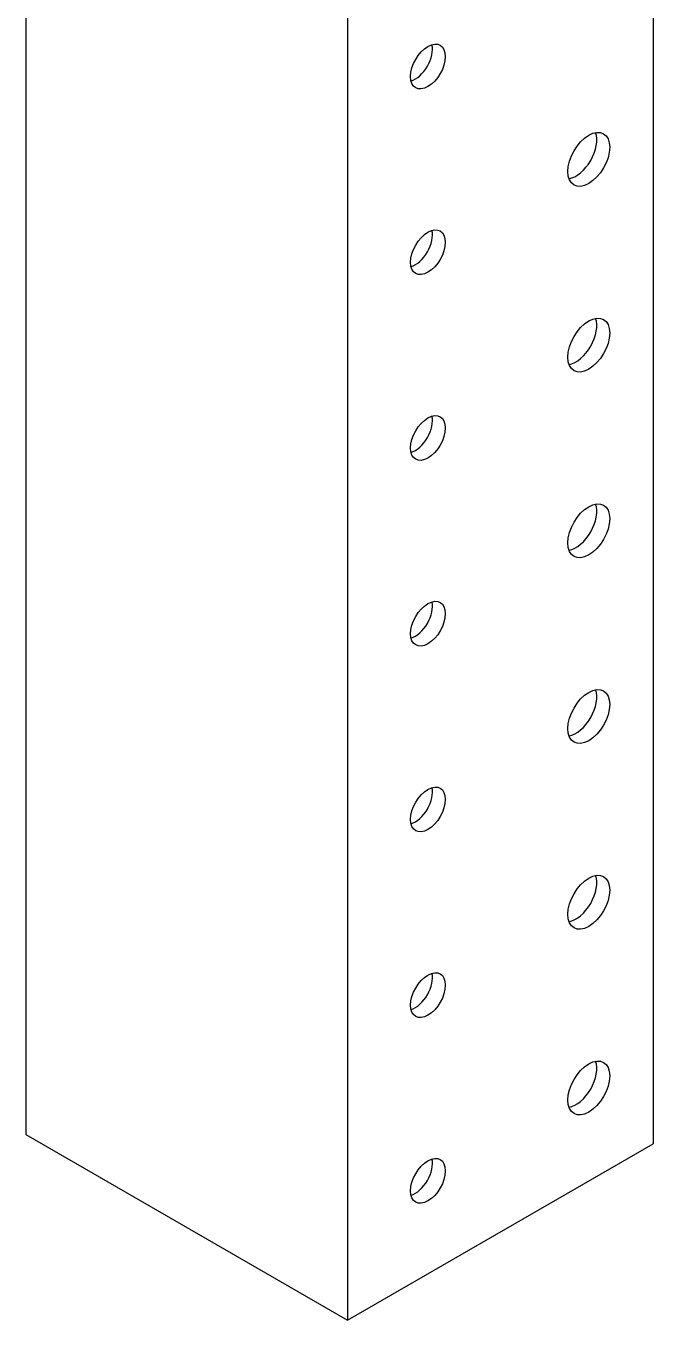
# Model space of a CAD drawing. Header units: millimetres. Extents: x -116965 to 323937, y 291661 to 566926.
# Drawn here: x -14195.6 to -14156.8, y 325297.5 to 325377.5 of the extents above; entities that cross this region are included whole.
import ezdxf

# ---------------------------------------------------------------- set-up
doc = ezdxf.new("R2010")
doc.units = ezdxf.units.MM
doc.layers.add('ALPHA', color=255, linetype='Continuous')

msp = doc.modelspace()

# ---------------------------------------------------------------- linework, layer by layer
at = {"layer": 'ALPHA'}
for p, q in [((-14195.566848, 325768.236593), (-14195.566848, 325308.957266)), ((-14156.78646, 325767.662494), (-14156.78646, 325308.383167)), ((-14175.679469, 325756.75461), (-14175.679469, 325297.475283)), ((-14195.566848, 325308.957266), (-14175.679469, 325297.475283)), ((-14175.679469, 325297.475283), (-14156.78646, 325308.383167))]:
    msp.add_line(p, q, dxfattribs=at)
for centre, major_axis, start_param, end_param in [((-14170.707625, 325374.978669), (0.759375, 1.315276), 2.35619449, 8.639379797), ((-14171.50312, 325375.437949), (0.759375, 1.315276), 3.692878252, 5.731899709), ((-14160.763936, 325369.237678), (0.914063, 1.583203), 2.35619449, 8.639379797), ((-14161.559431, 325369.696957), (0.914063, 1.583203), 3.591789344, 5.832988617), ((-14170.707625, 325363.496686), (0.759375, 1.315276), 2.35619449, 8.639379797), ((-14171.50312, 325363.955966), (0.759375, 1.315276), 3.692878252, 5.731899709), ((-14160.763936, 325357.755695), (0.914063, 1.583203), 2.35619449, 8.639379797), ((-14161.559431, 325358.214974), (0.914063, 1.583203), 3.591789344, 5.832988617), ((-14170.707625, 325352.014703), (0.759375, 1.315276), 2.35619449, 8.639379797), ((-14171.50312, 325352.473982), (0.759375, 1.315276), 3.692878252, 5.731899709), ((-14160.763936, 325346.273712), (0.914063, 1.583203), 2.35619449, 8.639379797), ((-14161.559431, 325346.732991), (0.914063, 1.583203), 3.591789344, 5.832988617), ((-14170.707625, 325340.53272), (0.759375, 1.315276), 2.35619449, 8.639379797), ((-14171.50312, 325340.991999), (0.759375, 1.315276), 3.692878252, 5.731899709), ((-14160.763936, 325334.791728), (0.914063, 1.583203), 2.35619449, 8.639379797), ((-14161.559431, 325335.251008), (0.914063, 1.583203), 3.591789344, 5.832988617), ((-14170.707625, 325329.050737), (0.759375, 1.315276), 2.35619449, 8.639379797), ((-14171.50312, 325329.510016), (0.759375, 1.315276), 3.692878252, 5.731899709), ((-14160.763936, 325323.309745), (0.914063, 1.583203), 2.35619449, 8.639379797), ((-14161.559431, 325323.769025), (0.914063, 1.583203), 3.591789344, 5.832988617), ((-14170.707625, 325317.568754), (0.759375, 1.315276), 2.35619449, 8.639379797), ((-14171.50312, 325318.028033), (0.759375, 1.315276), 3.692878252, 5.731899709), ((-14160.763936, 325311.827762), (0.914063, 1.583203), 2.35619449, 8.639379797), ((-14161.559431, 325312.287041), (0.914063, 1.583203), 3.591789344, 5.832988617), ((-14170.707625, 325306.08677), (0.759375, 1.315276), 2.35619449, 8.639379797), ((-14171.50312, 325306.54605), (0.759375, 1.315276), 3.692878252, 5.731899709)]:
    msp.add_ellipse(centre, major_axis=major_axis, ratio=0.577350269, start_param=start_param, end_param=end_param, dxfattribs=at)

doc.saveas('drawing.dxf')
